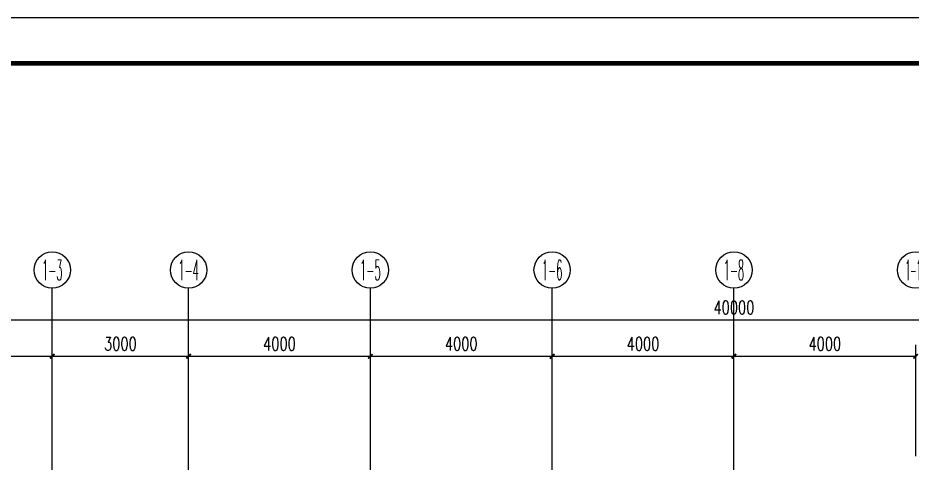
# Model space of a CAD drawing. Extents: x -6243262 to 3079315, y -2914302 to 172723.
# Drawn here: x -5716838 to -5697161, y -660267 to -650286 of the extents above; entities that cross this region are included whole.
import ezdxf
from ezdxf.enums import TextEntityAlignment as Align

# ---------------------------------------------------------------- set-up
doc = ezdxf.new("R2010")
doc.units = 0
doc.header["$LTSCALE"] = 1000
for name, color, linetype in [('0-柱2', 6, 'Continuous'), ('AXIS_TEXT', 7, 'Continuous'), ('PUB_TITLE', 4, 'Continuous')]:
    doc.layers.add(name, color=color, linetype=linetype)
doc.styles.add('_TCH_AXIS', font='COMPLEX', dxfattribs={"bigfont": 'GBCBIG'})
doc.styles.add('_TCH_DIM_T3', font='SIMPLEX', dxfattribs={"width": 0.705882, "bigfont": 'GBCBIG'})
doc.styles.add('COMPLEX', font='COMPLEX')
doc.dimstyles.new('_TCH_ARCH&&100', dxfattribs={"dimtxt": 297.5, "dimasz": 100, "dimexe": 250, "dimexo": 300, "dimgap": 126.25, "dimtad": 1, "dimdec": 0, "dimzin": 0, "dimdsep": 46, "dimtxsty": '_TCH_DIM_T3', "dimblk": 'ARCHTICK', "dimcen": 0.09, "dimclrt": 7, "dimazin": 2, "dimtfac": 1, "dimtdec": 0, "dimtix": 1, "dimtmove": 2, "dimatfit": 3, "dimfxl": 0, "dimtolj": 1, "dimtzin": 0, "dimarcsym": 0})

# ---------------------------------------------------------------- blocks, each defined once
blk = doc.blocks.new('_ArchTick')
at = {"color": 0, "linetype": 'ByBlock', "const_width": 0.4}
blk.add_lwpolyline([(-0.5, -0.5), (0.5, 0.5)], dxfattribs=at)
blk = doc.blocks.new('*D631')
at = {"layer": '0-柱2', "color": 0, "lineweight": -2, "transparency": 16777216}
for p, q in [((1431741, -839937), (1431741, -836687)), ((1471741, -839937), (1471741, -836687)), ((1431741, -836937), (1471741, -836937))]:
    blk.add_line(p, q, dxfattribs=at)
at = {"layer": 'Defpoints', "color": 0, "transparency": 16777216}
for p in [(1471741, -836937), (1431741, -840237), (1471741, -840237)]:
    blk.add_point(p, dxfattribs=at)
at = {"layer": '0-柱2', "color": 0, "lineweight": -2, "transparency": 16777216, "xscale": 100, "yscale": 100, "zscale": 100, "rotation": 180}
blk.add_blockref('_ArchTick', (1431741, -836937), dxfattribs=at)
at = {"layer": '0-柱2', "color": 0, "lineweight": -2, "transparency": 16777216, "xscale": 100, "yscale": 100, "zscale": 100}
blk.add_blockref('_ArchTick', (1471741, -836937), dxfattribs=at)
at = {"layer": '0-柱2', "color": 7, "transparency": 16777216, "insert": (1451741, -836662), "char_height": 297.5, "attachment_point": 5, "style": '_TCH_DIM_T3'}
blk.add_mtext('\\A1;40000', dxfattribs=at)
blk = doc.blocks.new('*D635')
at = {"layer": '0-柱2', "color": 0, "lineweight": -2, "transparency": 16777216}
for p, q in [((1451741, -839937), (1451741, -837487)), ((1455741, -839937), (1455741, -837487)), ((1451741, -837737), (1455741, -837737))]:
    blk.add_line(p, q, dxfattribs=at)
at = {"layer": 'Defpoints', "color": 0, "transparency": 16777216}
for p in [(1455741, -837737), (1451741, -840237), (1455741, -840237)]:
    blk.add_point(p, dxfattribs=at)
at = {"layer": '0-柱2', "color": 0, "lineweight": -2, "transparency": 16777216, "xscale": 100, "yscale": 100, "zscale": 100, "rotation": 180}
blk.add_blockref('_ArchTick', (1451741, -837737), dxfattribs=at)
at = {"layer": '0-柱2', "color": 0, "lineweight": -2, "transparency": 16777216, "xscale": 100, "yscale": 100, "zscale": 100}
blk.add_blockref('_ArchTick', (1455741, -837737), dxfattribs=at)
at = {"layer": '0-柱2', "color": 7, "transparency": 16777216, "insert": (1453741, -837462), "char_height": 297.5, "attachment_point": 5, "style": '_TCH_DIM_T3'}
blk.add_mtext('\\A1;4000', dxfattribs=at)
blk = doc.blocks.new('*D636')
at = {"layer": '0-柱2', "color": 0, "lineweight": -2, "transparency": 16777216}
for p, q in [((1447741, -839937), (1447741, -837487)), ((1451741, -839937), (1451741, -837487)), ((1447741, -837737), (1451741, -837737))]:
    blk.add_line(p, q, dxfattribs=at)
at = {"layer": 'Defpoints', "color": 0, "transparency": 16777216}
for p in [(1451741, -837737), (1447741, -840237), (1451741, -840237)]:
    blk.add_point(p, dxfattribs=at)
at = {"layer": '0-柱2', "color": 0, "lineweight": -2, "transparency": 16777216, "xscale": 100, "yscale": 100, "zscale": 100, "rotation": 180}
blk.add_blockref('_ArchTick', (1447741, -837737), dxfattribs=at)
at = {"layer": '0-柱2', "color": 0, "lineweight": -2, "transparency": 16777216, "xscale": 100, "yscale": 100, "zscale": 100}
blk.add_blockref('_ArchTick', (1451741, -837737), dxfattribs=at)
at = {"layer": '0-柱2', "color": 7, "transparency": 16777216, "insert": (1449741, -837462), "char_height": 297.5, "attachment_point": 5, "style": '_TCH_DIM_T3'}
blk.add_mtext('\\A1;4000', dxfattribs=at)
blk = doc.blocks.new('*D637')
at = {"layer": '0-柱2', "color": 0, "lineweight": -2, "transparency": 16777216}
for p, q in [((1443741, -839937), (1443741, -837487)), ((1447741, -839937), (1447741, -837487)), ((1443741, -837737), (1447741, -837737))]:
    blk.add_line(p, q, dxfattribs=at)
at = {"layer": 'Defpoints', "color": 0, "transparency": 16777216}
for p in [(1447741, -837737), (1443741, -840237), (1447741, -840237)]:
    blk.add_point(p, dxfattribs=at)
at = {"layer": '0-柱2', "color": 0, "lineweight": -2, "transparency": 16777216, "xscale": 100, "yscale": 100, "zscale": 100, "rotation": 180}
blk.add_blockref('_ArchTick', (1443741, -837737), dxfattribs=at)
at = {"layer": '0-柱2', "color": 0, "lineweight": -2, "transparency": 16777216, "xscale": 100, "yscale": 100, "zscale": 100}
blk.add_blockref('_ArchTick', (1447741, -837737), dxfattribs=at)
at = {"layer": '0-柱2', "color": 7, "transparency": 16777216, "insert": (1445741, -837462), "char_height": 297.5, "attachment_point": 5, "style": '_TCH_DIM_T3'}
blk.add_mtext('\\A1;4000', dxfattribs=at)
blk = doc.blocks.new('*D638')
at = {"layer": '0-柱2', "color": 0, "lineweight": -2, "transparency": 16777216}
for p, q in [((1439741, -839937), (1439741, -837487)), ((1443741, -839937), (1443741, -837487)), ((1439741, -837737), (1443741, -837737))]:
    blk.add_line(p, q, dxfattribs=at)
at = {"layer": 'Defpoints', "color": 0, "transparency": 16777216}
for p in [(1443741, -837737), (1439741, -840237), (1443741, -840237)]:
    blk.add_point(p, dxfattribs=at)
at = {"layer": '0-柱2', "color": 0, "lineweight": -2, "transparency": 16777216, "xscale": 100, "yscale": 100, "zscale": 100, "rotation": 180}
blk.add_blockref('_ArchTick', (1439741, -837737), dxfattribs=at)
at = {"layer": '0-柱2', "color": 0, "lineweight": -2, "transparency": 16777216, "xscale": 100, "yscale": 100, "zscale": 100}
blk.add_blockref('_ArchTick', (1443741, -837737), dxfattribs=at)
at = {"layer": '0-柱2', "color": 7, "transparency": 16777216, "insert": (1441741, -837462), "char_height": 297.5, "attachment_point": 5, "style": '_TCH_DIM_T3'}
blk.add_mtext('\\A1;4000', dxfattribs=at)
blk = doc.blocks.new('*D639')
at = {"layer": '0-柱2', "color": 0, "lineweight": -2, "transparency": 16777216}
for p, q in [((1436741, -839937), (1436741, -837487)), ((1439741, -839937), (1439741, -837487)), ((1436741, -837737), (1439741, -837737))]:
    blk.add_line(p, q, dxfattribs=at)
at = {"layer": 'Defpoints', "color": 0, "transparency": 16777216}
for p in [(1439741, -837737), (1436741, -840237), (1439741, -840237)]:
    blk.add_point(p, dxfattribs=at)
at = {"layer": '0-柱2', "color": 0, "lineweight": -2, "transparency": 16777216, "xscale": 100, "yscale": 100, "zscale": 100, "rotation": 180}
blk.add_blockref('_ArchTick', (1436741, -837737), dxfattribs=at)
at = {"layer": '0-柱2', "color": 0, "lineweight": -2, "transparency": 16777216, "xscale": 100, "yscale": 100, "zscale": 100}
blk.add_blockref('_ArchTick', (1439741, -837737), dxfattribs=at)
at = {"layer": '0-柱2', "color": 7, "transparency": 16777216, "insert": (1438241, -837462), "char_height": 297.5, "attachment_point": 5, "style": '_TCH_DIM_T3'}
blk.add_mtext('\\A1;3000', dxfattribs=at)
blk = doc.blocks.new('*D640')
at = {"layer": '0-柱2', "color": 0, "lineweight": -2, "transparency": 16777216}
for p, q in [((1431741, -839937), (1431741, -837487)), ((1436741, -839937), (1436741, -837487)), ((1431741, -837737), (1436741, -837737))]:
    blk.add_line(p, q, dxfattribs=at)
at = {"layer": 'Defpoints', "color": 0, "transparency": 16777216}
for p in [(1436741, -837737), (1431741, -840237), (1436741, -840237)]:
    blk.add_point(p, dxfattribs=at)
at = {"layer": '0-柱2', "color": 0, "lineweight": -2, "transparency": 16777216, "xscale": 100, "yscale": 100, "zscale": 100, "rotation": 180}
blk.add_blockref('_ArchTick', (1431741, -837737), dxfattribs=at)
at = {"layer": '0-柱2', "color": 0, "lineweight": -2, "transparency": 16777216, "xscale": 100, "yscale": 100, "zscale": 100}
blk.add_blockref('_ArchTick', (1436741, -837737), dxfattribs=at)
at = {"layer": '0-柱2', "color": 7, "transparency": 16777216, "insert": (1434241, -837462), "char_height": 297.5, "attachment_point": 5, "style": '_TCH_DIM_T3'}
blk.add_mtext('\\A1;5000', dxfattribs=at)
blk = doc.blocks.new('_AXISO')
at = {"color": 0}
blk.add_circle((0, 0), 0.5, dxfattribs=at)
at = {"layer": 'AXIS_TEXT', "color": 0, "style": 'COMPLEX', "width": 1.041667}
blk.add_attdef('A', text='', height=0.56, dxfattribs=at).set_placement((-0.25, -0.28), (0.25, -0.28), align=Align.FIT)
blk = doc.blocks.new('4235234')
at = {"layer": '0-柱2', "color": 8}
for p, q in [((1436741.3, -840237.1), (1436741.3, -836237.1)), ((1439741.3, -840237.1), (1439741.3, -836237.1)), ((1443741.3, -840237.1), (1443741.3, -836237.1)), ((1447741.3, -840237.1), (1447741.3, -836237.1)), ((1451741.3, -840237.1), (1451741.3, -836237.1))]:
    blk.add_line(p, q, dxfattribs=at)
ref = blk.add_blockref('_AXISO', (1436741.3, -835837.1), dxfattribs=dict(at, xscale=800, yscale=800, zscale=800))
ref.add_attrib('A', '1-3', dxfattribs={"layer": 'AXIS_TEXT', "color": 8, "height": 452.55, "style": '_TCH_AXIS', "width": 0.381818}).set_placement((1436515, -836063.3), (1436967.6, -836063.3), align=Align.FIT)
ref = blk.add_blockref('_AXISO', (1439741.3, -835837.1), dxfattribs=dict(at, xscale=800, yscale=800, zscale=800))
ref.add_attrib('A', '1-4', dxfattribs={"layer": 'AXIS_TEXT', "color": 8, "height": 452.55, "style": '_TCH_AXIS', "width": 0.368421}).set_placement((1439515, -836063.3), (1439967.6, -836063.3), align=Align.FIT)
ref = blk.add_blockref('_AXISO', (1443741.3, -835837.1), dxfattribs=dict(at, xscale=800, yscale=800, zscale=800))
ref.add_attrib('A', '1-5', dxfattribs={"layer": 'AXIS_TEXT', "color": 8, "height": 452.55, "style": '_TCH_AXIS', "width": 0.381818}).set_placement((1443515, -836063.3), (1443967.6, -836063.3), align=Align.FIT)
ref = blk.add_blockref('_AXISO', (1447741.3, -835837.1), dxfattribs=dict(at, xscale=800, yscale=800, zscale=800))
ref.add_attrib('A', '1-6', dxfattribs={"layer": 'AXIS_TEXT', "color": 8, "height": 452.55, "style": '_TCH_AXIS', "width": 0.381818}).set_placement((1447515, -836063.3), (1447967.6, -836063.3), align=Align.FIT)
ref = blk.add_blockref('_AXISO', (1451741.3, -835837.1), dxfattribs=dict(at, xscale=800, yscale=800, zscale=800))
ref.add_attrib('A', '1-8', dxfattribs={"layer": 'AXIS_TEXT', "color": 8, "height": 452.55, "style": '_TCH_AXIS', "width": 0.381818}).set_placement((1451515, -836063.3), (1451967.6, -836063.3), align=Align.FIT)
ref = blk.add_blockref('_AXISO', (1455741.3, -835837.1), dxfattribs=dict(at, xscale=800, yscale=800, zscale=800))
ref.add_attrib('A', '1-10', dxfattribs={"layer": 'AXIS_TEXT', "color": 8, "height": 452.55, "style": '_TCH_AXIS', "width": 0.3}).set_placement((1455515, -836063.3), (1455967.6, -836063.3), align=Align.FIT)
for p1, p2, distance, picture, middle in [((1431741.3, -840237.1), (1471741.3, -840237.1), 3300, '*D631', (1451741.3, -836662.1)), ((1431741.3, -840237.1), (1436741.3, -840237.1), 2500, '*D640', (1434241.3, -837462.1)), ((1436741.3, -840237.1), (1439741.3, -840237.1), 2500, '*D639', (1438241.3, -837462.1)), ((1439741.3, -840237.1), (1443741.3, -840237.1), 2500, '*D638', (1441741.3, -837462.1)), ((1443741.3, -840237.1), (1447741.3, -840237.1), 2500, '*D637', (1445741.3, -837462.1)), ((1447741.3, -840237.1), (1451741.3, -840237.1), 2500, '*D636', (1449741.3, -837462.1)), ((1451741.3, -840237.1), (1455741.3, -840237.1), 2500, '*D635', (1453741.3, -837462.1))]:
    dim = blk.add_aligned_dim(p1=p1, p2=p2, distance=distance, dimstyle='_TCH_ARCH&&100', dxfattribs=at)
    dim.commit()
    dim.dimension.update_dxf_attribs({"geometry": picture, "text_midpoint": middle})

msp = doc.modelspace()

# ---------------------------------------------------------------- linework, layer by layer
at = {"layer": 'PUB_TITLE'}
msp.add_lwpolyline([(-5728613.8, -692286.4), (-5669213.8, -692286.4), (-5669213.8, -650286.4), (-5728613.8, -650286.4)], close=True, dxfattribs=at)
at = {"layer": 'PUB_TITLE', "const_width": 100}
msp.add_lwpolyline([(-5727113.8, -691286.4), (-5670213.8, -691286.4), (-5670213.8, -651286.4), (-5727113.8, -651286.4)], close=True, dxfattribs=at)

# ---------------------------------------------------------------- block references
msp.add_blockref('4235234', (-7152823.4, 179998.9))

doc.saveas('drawing.dxf')
